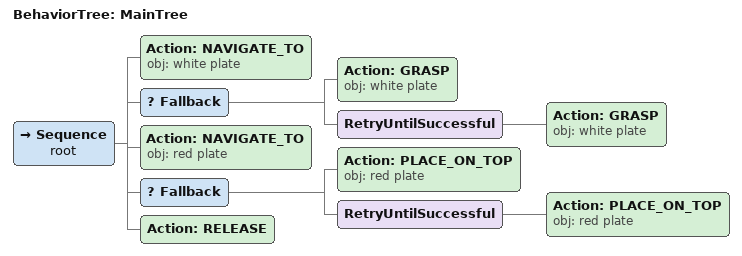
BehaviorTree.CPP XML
<root main_tree_to_execute="MainTree">
  <BehaviorTree ID="MainTree">
    <Sequence name="root">
      <!-- Check: Navigate to target first (Robotic Common Sense: must be near to manipulate) -->
      <Action ID="NAVIGATE_TO" obj="white plate"/>
      <!-- Risk: Gripper misalignment or plate slippage possible, use Fallback for robust grasp -->
      <Fallback>
        <Action ID="GRASP" obj="white plate"/>
        <!-- Risk: Retry grasp if initial attempt fails (Semantic State: retry grasp, adjust approach angle) -->
        <RetryUntilSuccessful>
          <Action ID="GRASP" obj="white plate"/>
        </RetryUntilSuccessful>
      </Fallback>
      <!-- Check: Navigate to destination (red plate) before placement -->
      <Action ID="NAVIGATE_TO" obj="red plate"/>
      <!-- Risk: Collision with red plate possible, use Fallback for robust placement -->
      <Fallback>
        <Action ID="PLACE_ON_TOP" obj="red plate"/>
        <!-- Risk: Retry placement if collision or instability detected (Semantic State: check plate stability) -->
        <RetryUntilSuccessful>
          <Action ID="PLACE_ON_TOP" obj="red plate"/>
        </RetryUntilSuccessful>
      </Fallback>
      <!-- Check: Release after placement to terminate manipulation -->
      <Action ID="RELEASE"/>
    </Sequence>
  </BehaviorTree>
</root>
